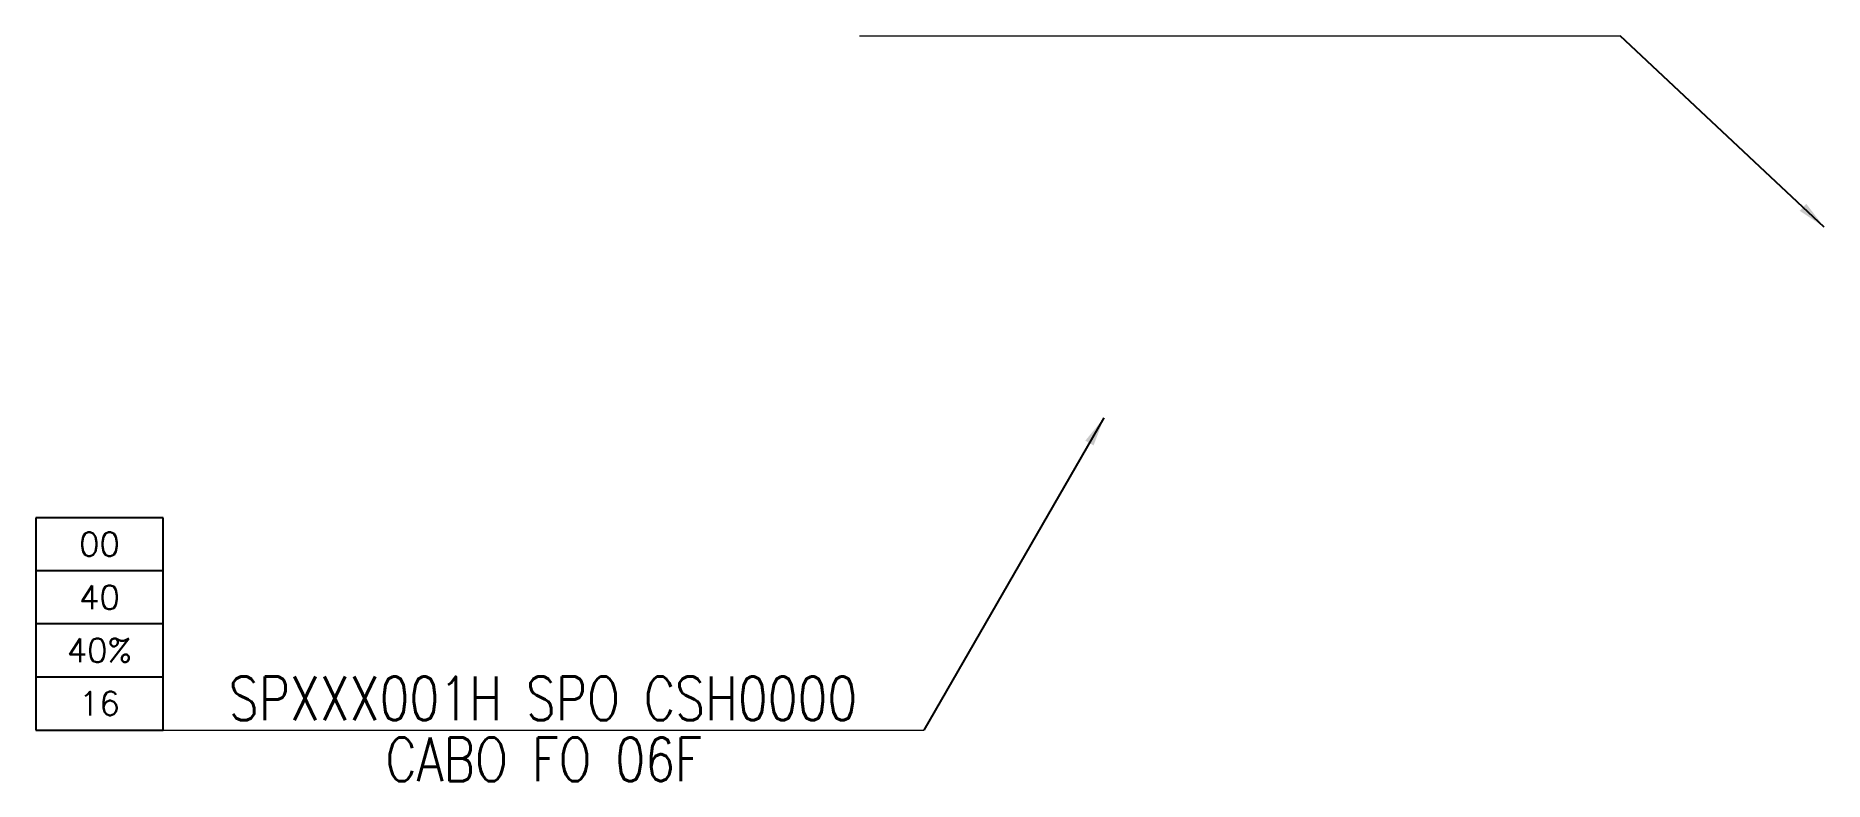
# Model space of a CAD drawing. Header units: inches. Extents: x -46.694331 to -46.693771, y -23.482449 to -23.482216.
import ezdxf
from ezdxf.enums import TextEntityAlignment as Align

# ---------------------------------------------------------------- set-up
doc = ezdxf.new("R2010")
doc.units = ezdxf.units.IN
doc.header["$MEASUREMENT"] = 0
doc.linetypes.add('CONTINUO', pattern=[0])
doc.linetypes.add('DASHED', pattern=[10, 5, -5])
doc.layers.add('CABOS_TIM_PROJETADOS TXT', color=10, linetype='Continuous', lineweight=0)
doc.layers.add('DEMANDA ASS', color=1, linetype='CONTINUO', lineweight=15)
doc.layers.add('DEMANDA', color=3, linetype='DASHED')
doc.layers.add('P_TXT_FIBRA', color=10, linetype='Continuous')
doc.styles.add('ROMANS', font='romans.shx', dxfattribs={"height": 8e-06})
doc.styles.get("Standard").update_dxf_attribs({"font": 'arial.ttf'})
doc.styles.add('T18-001', font='romans.shx', dxfattribs={"height": 1e-05})
doc.dimstyles.new('ISO-25', dxfattribs={"dimtxt": 2.5, "dimasz": 2.5, "dimexe": 1.25, "dimexo": 0.625, "dimtad": 1, "dimtxsty": 'Standard', "dimcen": 2.5, "dimadec": 0, "dimazin": 0, "dimtfac": 1, "dimtmove": 0, "dimatfit": 3, "dimfxl": 1, "dimarcsym": 0})

# ---------------------------------------------------------------- blocks, each defined once
blk = doc.blocks.new('DEMANDA_ASS')
at = {"layer": 'DEMANDA'}
for p, q in [((0, 0.00011811), (0, 0)), ((0.00007087, 0.00011811), (0, 0.00011811)), ((0.00007087, 0), (0.00007087, 0.00011811)), ((0.00007087, 0.00008858), (0, 0.00008858)), ((0.00007087, 0.00005906), (0, 0.00005906)), ((0, 0.00002953), (0.00007087, 0.00002953)), ((0, 0), (0.00007087, 0))]:
    blk.add_line(p, q, dxfattribs=at)
at = {"layer": 'DEMANDA', "style": 'T18-001'}
for tag, p in [('ASSINANTES', (0.00003543, 0.00010335)), ('DEMANDA', (0.00003543, 0.00007382)), ('DEMANDA', (0.00003543, 0.00004429)), ('DEMANDA', (0.00003543, 0.00001476))]:
    blk.add_attdef(tag, text='', height=0.00001323, dxfattribs=at).set_placement(p, align=Align.MIDDLE_CENTER)
blk = doc.blocks.new('*U3')
at = {"layer": 'CABOS_TIM_PROJETADOS TXT', "color": 7, "linetype": 'Continuous', "lineweight": 0}
blk.add_lwpolyline([(0, 0), (0, 0), (0.00026204, 0)], dxfattribs=at)
at = {"layer": 'CABOS_TIM_PROJETADOS TXT', "style": 'ROMANS', "width": 0.8}
for tag, p in [('CABO', (0.00013091, 0.00000339)), ('NUMCX', (0.00013111, -0.00001762))]:
    blk.add_attdef(tag, text='', height=0.000015, dxfattribs=at).set_placement(p, align=Align.CENTER)
at = {"layer": 'CABOS_TIM_PROJETADOS TXT', "style": 'ROMANS', "width": 0.8, "flags": 1}
for tag, p in [('DIST_CORD', (0.00013154, -0.000036)), ('DIST_LINEAR', (0.00013154, -0.00005426))]:
    blk.add_attdef(tag, text='', height=0.000015, dxfattribs=at).set_placement(p, align=Align.CENTER)
at = {"layer": 'CABOS_TIM_PROJETADOS TXT', "color": 7, "linetype": 'Continuous', "lineweight": 0}
blk.add_leader([(0.00032416, 0.00010747), (0.00026204, 0)], dimstyle='ISO-25', override={"dimasz": 1e-05, "dimgap": 0.625, "dimtad": 0}, dxfattribs=at)
blk = doc.blocks.new('NOME_CABO')
at = {"layer": 'CABOS_TIM_PROJETADOS TXT', "color": 7, "linetype": 'Continuous', "lineweight": 0}
blk.add_lwpolyline([(0, 0), (0, 0), (0.00026204, 0)], dxfattribs=at)
at = {"layer": 'CABOS_TIM_PROJETADOS TXT', "style": 'ROMANS', "width": 0.8}
for tag, p in [('CABO', (0.00013091, 0.00000339)), ('NUMCX', (0.00013111, -0.00001762))]:
    blk.add_attdef(tag, text='', height=0.000015, dxfattribs=at).set_placement(p, align=Align.CENTER)
at = {"layer": 'CABOS_TIM_PROJETADOS TXT', "style": 'ROMANS', "width": 0.8, "flags": 1}
for tag, p in [('DIST_CORD', (0.00013154, -0.000036)), ('DIST_LINEAR', (0.00013154, -0.00005426))]:
    blk.add_attdef(tag, text='', height=0.000015, dxfattribs=at).set_placement(p, align=Align.CENTER)
at = {"layer": 'CABOS_TIM_PROJETADOS TXT', "color": 7, "linetype": 'Continuous', "lineweight": 0}
blk.add_leader([(0.00033237, -0.00006591), (0.00026204, 0)], dimstyle='ISO-25', override={"dimasz": 1e-05, "dimgap": 0.625, "dimtad": 0}, dxfattribs=at)

msp = doc.modelspace()

# ---------------------------------------------------------------- block references
at = {"xscale": 0.9090905511811024, "yscale": 0.9090905511811024, "zscale": 0.9090905511811024}
msp.add_blockref('NOME_CABO', (-46.69407344, -23.48221611), dxfattribs=at)
at = {"layer": 'DEMANDA ASS'}
ref = msp.add_blockref('DEMANDA_ASS', (-46.69433144, -23.48243341), dxfattribs=dict(at, xscale=0.5627065548643461, yscale=0.5627065548643461, zscale=0.5627065548643461))
ref.add_attrib('ASSINANTES', '00', dxfattribs={"layer": 'DEMANDA', "color": 1, "height": 0.000007444, "style": 'T18-001'}).set_placement((-46.6943115, -23.48237525), align=Align.MIDDLE_CENTER)
ref.add_attrib('DEMANDA', '40', dxfattribs={"layer": 'DEMANDA', "height": 0.000007444, "style": 'T18-001'}).set_placement((-46.6943115, -23.48239187), align=Align.MIDDLE_CENTER)
ref.add_attrib('DEMANDA', '40%', dxfattribs={"layer": 'DEMANDA', "height": 0.000007444, "style": 'T18-001'}).set_placement((-46.6943115, -23.48240848), align=Align.MIDDLE_CENTER)
ref.add_attrib('DEMANDA', '16', dxfattribs={"layer": 'DEMANDA', "height": 0.000007444, "style": 'T18-001'}).set_placement((-46.6943115, -23.4824251), align=Align.MIDDLE_CENTER)
at = {"layer": 'P_TXT_FIBRA', "color": 1, "xscale": 0.9090909090000001, "yscale": 0.9090909090000001, "zscale": 0.9090909090000001}
msp.add_blockref('*U3', (-46.69429156, -23.48243341), dxfattribs=at).add_auto_attribs({'CABO': 'SPXXX001H SPO CSH0000', 'NUMCX': 'CABO FO 06F'})

doc.saveas('drawing.dxf')
